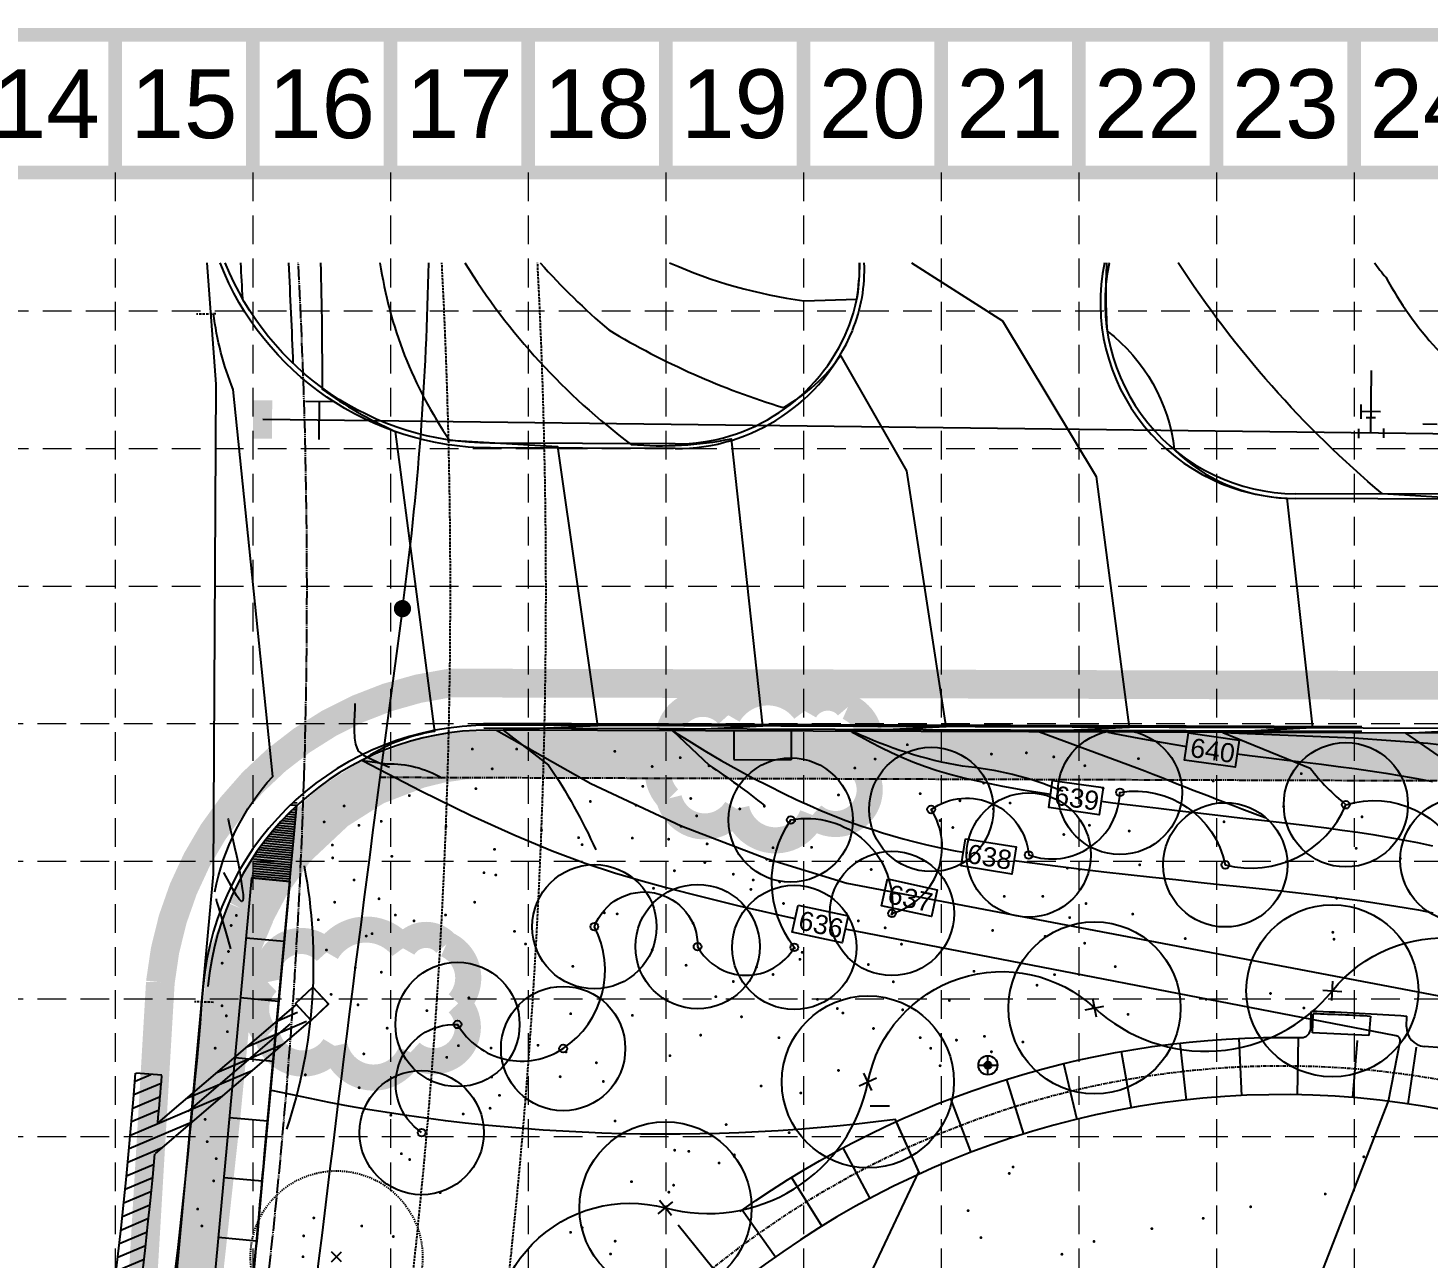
# Model space of a CAD drawing. Header units: inches. Extents: x 2525137 to 2526060, y 7086153 to 7086731.
# Drawn here: x 2525344.6 to 2525491, y 7086601.8 to 7086730.5 of the extents above; entities that cross this region are included whole.
import ezdxf
from ezdxf.enums import TextEntityAlignment as Align

# ---------------------------------------------------------------- set-up
doc = ezdxf.new("R2010")
doc.units = ezdxf.units.IN
doc.header["$MEASUREMENT"] = 0
for name, pattern in [('CENTERX2', [4, 2.5, -0.5, 0.5, -0.5]), ('DASHED2', [0.375, 0.25, -0.125]), ('ESMT', [0.32, 0.24, -0.08]), ('HIDDEN', [0.375, 0.25, -0.125]), ('HIDDEN2', [0.1875, 0.125, -0.0625]), ('PHANTOM', [1.9, 1.5, -0.08, 0.08, -0.08, 0.08, -0.08]), ('PL', [1.25, 0.625, -0.125, 0.125, -0.125, 0.125, -0.125])]:
    doc.linetypes.add(name, pattern=pattern)
for name, color, linetype in [('BASE', 7, 'Continuous'), ('E-ESMT', 2, 'ESMT'), ('E-PVMT', 2, 'Continuous'), ('E-STORM', 10, 'Continuous'), ('E-STORM-H', 15, 'Continuous'), ('EC', 35, 'Continuous'), ('EROSION BLANKET', 84, 'Continuous'), ('GRID', 254, 'HIDDEN'), ('hs-bollard', 1, 'Continuous'), ('HS-CJ', 1, 'Continuous'), ('HS-LIMITOFWORK', 5, 'DASHED2'), ('hs-sidewalk', 3, 'Continuous'), ('HS-WALKCL', 14, 'CENTERX2'), ('LEGEND', 7, 'Continuous'), ('LS-CM', 15, 'Continuous'), ('LS-CONTTXT', 14, 'Continuous'), ('LS-ERC', 7, 'Continuous'), ('LS-GRASS', 7, 'Continuous'), ('LS-LO', 5, 'Continuous'), ('LS-TREE RELOCATED', 1, 'HIDDEN2'), ('LS-TREELEADER', 14, 'Continuous'), ('P-PVMT', 3, 'Continuous'), ('P-SAWCUT', 2, 'Continuous'), ('P-WATER', 5, 'Continuous'), ('PC', 35, 'Continuous'), ('PL', 7, 'PHANTOM'), ('PL-OFF', 3, 'PHANTOM'), ('PL-ROW', 7, 'PL'), ('SILT FENCE', 200, 'Continuous')]:
    doc.layers.add(name, color=color, linetype=linetype)
doc.styles.get("Standard").update_dxf_attribs({"font": 'ARIAL.TTF'})

# ---------------------------------------------------------------- blocks, each defined once
blk = doc.blocks.new('ERC')
at = {"layer": 'LS-ERC'}
blk.add_circle((0, 0), 6.5, dxfattribs=at)
at = {"layer": 'LS-ERC', "color": 14}
blk.add_circle((0, 0), 0.406, dxfattribs=at)
blk = doc.blocks.new('TREE-REL')
at = {"layer": 'LS-TREE RELOCATED', "linetype": 'Continuous'}
for p, q in [((-0.53, -0.53), (0.53, 0.53)), ((0.53, -0.53), (-0.53, 0.53))]:
    blk.add_line(p, q, dxfattribs=at)
at = {"layer": 'LS-TREE RELOCATED'}
blk.add_circle((0, 0), 9, dxfattribs=at)
blk = doc.blocks.new('GRASS')
at = {"layer": 'LS-GRASS', "const_width": 0.15}
blk.add_lwpolyline([(-0.075, 0, 1), (0.075, 0, 1)], format="xyb", close=True, dxfattribs=at)

msp = doc.modelspace()

# ---------------------------------------------------------------- hatches: boundary and pattern name
at = {"layer": 'E-STORM-H'}
h = msp.add_hatch(dxfattribs=at)
h.set_pattern_fill('ANSI31', color=5, scale=10, angle=338, style=0)
h.set_pattern_definition([(23, (2525960.3373, 7087164.877), (-0.4884139, 1.150631), [])])
h.paths.add_polyline_path([(2525357.88, 7086612.8), (2525373.88, 7086626.5), (2525372.26, 7086628.08), (2525358.18, 7086616.01, 0.00199), (2525358.6, 7086620.99), (2525355.86, 7086621.21, -0.034742), (2525342.87, 7086535.56), (2525342.62, 7086535.61, -0.012181), (2525335.27, 7086506.12), (2525338.59, 7086505.92, 0.008797), (2525344.05, 7086527.3), (2525348.8, 7086531.38), (2525349.47, 7086534.91), (2525344.91, 7086531, 0.001595), (2525345.8, 7086534.9), (2525345.55, 7086534.96, 0.03146)])
at = {"layer": 'hs-bollard'}
h = msp.add_hatch(color=7, dxfattribs=at)
edge = h.paths.add_edge_path()
edge.add_arc((2525445, 7086622.04), 0.372, 0, 360)

# ---------------------------------------------------------------- linework, layer by layer
at = {"layer": 'BASE', "const_width": 1.44}
for points in [[(2525137.7, 7086153.79), (2526059.3, 7086153.79), (2526059.3, 7086729.79), (2525137.7, 7086729.79)], [(2525152.07, 7086168.18), (2526044.94, 7086168.16), (2526044.92, 7086715.39), (2525152.25, 7086715.41)]]:
    msp.add_lwpolyline(points, close=True, dxfattribs=at)
for points in [[(2525353.7, 7086715.39), (2525353.7, 7086729.79)], [(2525368.1, 7086715.39), (2525368.1, 7086729.79)], [(2525382.5, 7086715.39), (2525382.5, 7086729.79)], [(2525396.9, 7086715.39), (2525396.9, 7086729.79)], [(2525411.3, 7086715.39), (2525411.3, 7086729.79)], [(2525425.7, 7086715.39), (2525425.7, 7086729.79)], [(2525440.1, 7086715.39), (2525440.1, 7086729.79)], [(2525454.5, 7086715.39), (2525454.5, 7086729.79)], [(2525468.9, 7086715.39), (2525468.9, 7086729.79)], [(2525483.3, 7086715.39), (2525483.3, 7086729.79)]]:
    msp.add_lwpolyline(points, dxfattribs=at)
at = {"layer": 'E-ESMT', "color": 15}
for radius, end in [(655, 2.994), (665, 2.94893)]:
    msp.add_arc((2524733.78, 7086671.74), radius, 339.12865, end, dxfattribs=at)
at = {"layer": 'E-PVMT', "color": 7}
for p, q in [((2525392.26, 7086657.81, 636.94), (2525484.12, 7086657.48, 641.76)), ((2525392.26, 7086657.81, 636.94), (2525484.12, 7086657.48, 641.76)), ((2525392.26, 7086657.31, 636.94), (2525484.11, 7086656.98, 641.76)), ((2525392.26, 7086657.31, 636.94), (2525484.11, 7086656.98, 641.76))]:
    msp.add_line(p, q, dxfattribs=at)
msp.add_lwpolyline([(2525249.94, 7086254.78), (2525262.45, 7086287.61, -0.000326), (2525262.45, 7086287.61), (2525296.84, 7086377.54), (2525319.52, 7086437.06), (2525335.98, 7086483.84), (2525346.63, 7086522.95), (2525351.3, 7086544.04), (2525358.84, 7086585.85), (2525363.99, 7086642.03), (2525364.28, 7086693.26), (2525363.33, 7086705.96)], format="xyb", dxfattribs=at)
msp.add_lwpolyline([(2525374.38, 7086630.21), (2525372.58, 7086628.5), (2525374.21, 7086626.72), (2525376.03, 7086628.45)], close=True, dxfattribs=at)
at = {"layer": 'E-STORM', "color": 5}
for p, q in [((2525372.6, 7086628.37), (2525358.18, 7086616.01)), ((2525374.12, 7086626.7), (2525357.88, 7086612.8)), ((2525372.01, 7086626.39), (2525361.3, 7086617.21)), ((2525358.6, 7086620.99), (2525355.86, 7086621.21))]:
    msp.add_line(p, q, dxfattribs=at)
for radius, start, end in [(624.12, 347.39658, 355.35562), (626.87, 354.89946, 355.35562), (626.87, 347.39658, 354.60435)]:
    msp.add_arc((2524733.78, 7086671.74), radius, start, end, dxfattribs=at)
at = {"layer": 'EC', "extrusion": (0.998655, -0.051853, 0)}
msp.add_line((2525378.78, 7086659.29, 636), (2525378.75, 7086658.74, 636), dxfattribs=at)
at = {"layer": 'EC'}
for p, q in [((2525378.79, 7086659.63, 636), (2525378.78, 7086659.29, 636)), ((2525378.79, 7086659.87, 636), (2525378.79, 7086659.8, 636)), ((2525378.79, 7086659.8, 636), (2525378.79, 7086659.63, 636)), ((2525378.71, 7086657.07, 636), (2525378.76, 7086656.23, 636)), ((2525378.76, 7086656.23, 636), (2525378.86, 7086655.62, 636)), ((2525379.37, 7086654.7, 636), (2525379.69, 7086654.47, 636)), ((2525380.3, 7086654.14, 636), (2525381.27, 7086653.69, 636)), ((2525365.5, 7086647.86, 635), (2525365.52, 7086647.78, 635)), ((2525366.67, 7086642.6, 635), (2525366.77, 7086641.99, 635)), ((2525366.77, 7086641.99, 635), (2525366.9, 7086641.27, 635)), ((2525366.9, 7086641.27, 635), (2525367.01, 7086640.54, 635)), ((2525366.4, 7086639.81, 635), (2525366.01, 7086640.47, 635)), ((2525367.09, 7086639.89, 635), (2525367.1, 7086639.48, 635)), ((2525364.26, 7086639.44, 635), (2525364.29, 7086639.33, 635)), ((2525367.01, 7086639.2, 635), (2525366.98, 7086639.18, 635)), ((2525367.06, 7086639.28, 635), (2525367.01, 7086639.2, 635))]:
    msp.add_line(p, q, dxfattribs=at)
at = {"layer": 'EC', "extrusion": (0.999962, -0.008665, 0)}
msp.add_line((2525378.72, 7086657.93, 636), (2525378.71, 7086657.07, 636), dxfattribs=at)
at = {"layer": 'EC', "extrusion": (0.999014, -0.044391, 0)}
msp.add_line((2525378.75, 7086658.74, 636), (2525378.72, 7086657.93, 636), dxfattribs=at)
at = {"layer": 'EC', "extrusion": (0.953397, 0.301717, 0)}
msp.add_line((2525378.86, 7086655.62, 636), (2525378.99, 7086655.22, 636), dxfattribs=at)
at = {"layer": 'EC', "extrusion": (0.89824, 0.439506, 0)}
msp.add_line((2525378.99, 7086655.22, 636), (2525379.1, 7086655, 636), dxfattribs=at)
at = {"layer": 'EC', "extrusion": (0.840201, 0.542275, 0)}
msp.add_line((2525379.1, 7086655, 636), (2525379.16, 7086654.9, 636), dxfattribs=at)
at = {"layer": 'EC', "extrusion": (0.776069, 0.630648, 0)}
msp.add_line((2525379.16, 7086654.9, 636), (2525379.21, 7086654.84, 636), dxfattribs=at)
at = {"layer": 'EC', "extrusion": (-0.678011, -0.735052, 0)}
msp.add_line((2525379.21, 7086654.84, 636), (2525379.37, 7086654.7, 636), dxfattribs=at)
at = {"layer": 'EC', "extrusion": (-0.478806, -0.877921, 0)}
msp.add_line((2525379.69, 7086654.47, 636), (2525380.3, 7086654.14, 636), dxfattribs=at)
at = {"layer": 'EC', "extrusion": (-0.380354, -0.924841, 0)}
msp.add_line((2525381.27, 7086653.69, 636), (2525382.42, 7086653.22, 636), dxfattribs=at)
at = {"layer": 'EC', "extrusion": (0.97495, 0.222423, 0)}
msp.add_line((2525365.52, 7086647.78, 635), (2525365.56, 7086647.6, 635), dxfattribs=at)
at = {"layer": 'EC', "extrusion": (0.974176, 0.225789, 0)}
msp.add_line((2525365.56, 7086647.6, 635), (2525365.64, 7086647.24, 635), dxfattribs=at)
at = {"layer": 'EC', "extrusion": (0.973819, 0.227325, 0)}
msp.add_line((2525365.64, 7086647.24, 635), (2525365.78, 7086646.64, 635), dxfattribs=at)
at = {"layer": 'EC', "extrusion": (0.973967, 0.22669, 0)}
msp.add_line((2525365.78, 7086646.64, 635), (2525365.99, 7086645.78, 635), dxfattribs=at)
at = {"layer": 'EC', "extrusion": (0.974674, 0.223632, 0)}
msp.add_line((2525365.99, 7086645.78, 635), (2525366.2, 7086644.85, 635), dxfattribs=at)
at = {"layer": 'EC', "extrusion": (0.976036, 0.217607, 0)}
msp.add_line((2525366.2, 7086644.85, 635), (2525366.4, 7086643.96, 635), dxfattribs=at)
at = {"layer": 'EC', "extrusion": (0.978502, 0.206239, 0)}
msp.add_line((2525366.4, 7086643.96, 635), (2525366.56, 7086643.18, 635), dxfattribs=at)
at = {"layer": 'EC', "extrusion": (0.983472, 0.181062, 0)}
msp.add_line((2525366.56, 7086643.18, 635), (2525366.67, 7086642.6, 635), dxfattribs=at)
at = {"layer": 'EC', "extrusion": (0.873387, 0.487028, 0)}
msp.add_line((2525365.29, 7086641.81, 635), (2525365.07, 7086642.21, 635), dxfattribs=at)
at = {"layer": 'EC', "extrusion": (0.884084, 0.467327, 0)}
msp.add_line((2525365.62, 7086641.19, 635), (2525365.29, 7086641.81, 635), dxfattribs=at)
at = {"layer": 'EC', "extrusion": (0.879353, 0.47617, 0)}
msp.add_line((2525366.01, 7086640.47, 635), (2525365.62, 7086641.19, 635), dxfattribs=at)
at = {"layer": 'EC', "extrusion": (0.821548, 0.570139, 0)}
msp.add_line((2525366.68, 7086639.41, 635), (2525366.4, 7086639.81, 635), dxfattribs=at)
at = {"layer": 'EC', "extrusion": (0.993613, 0.112839, 0)}
msp.add_line((2525367.01, 7086640.54, 635), (2525367.09, 7086639.89, 635), dxfattribs=at)
at = {"layer": 'EC', "extrusion": (0.962227, 0.27225, 0)}
msp.add_line((2525364.29, 7086639.33, 635), (2525364.36, 7086639.07, 635), dxfattribs=at)
at = {"layer": 'EC', "extrusion": (0.960764, 0.277368, 0)}
msp.add_line((2525364.36, 7086639.07, 635), (2525364.52, 7086638.54, 635), dxfattribs=at)
at = {"layer": 'EC', "extrusion": (0.959796, 0.280699, 0)}
msp.add_line((2525364.52, 7086638.54, 635), (2525364.79, 7086637.59, 635), dxfattribs=at)
at = {"layer": 'EC', "extrusion": (0.72226, 0.691621, 0)}
msp.add_line((2525366.85, 7086639.23, 635), (2525366.68, 7086639.41, 635), dxfattribs=at)
at = {"layer": 'EC', "extrusion": (0.449276, 0.893393, 0)}
msp.add_line((2525366.94, 7086639.18, 635), (2525366.85, 7086639.23, 635), dxfattribs=at)
at = {"layer": 'EC', "extrusion": (0.069049, -0.997613, 0)}
msp.add_line((2525366.98, 7086639.18, 635), (2525366.94, 7086639.18, 635), dxfattribs=at)
at = {"layer": 'EC', "extrusion": (0.984562, -0.175038, 0)}
msp.add_line((2525367.1, 7086639.48, 635), (2525367.06, 7086639.28, 635), dxfattribs=at)
at = {"layer": 'EC', "extrusion": (0.959292, 0.282416, 0)}
msp.add_line((2525364.79, 7086637.59, 635), (2525365.24, 7086636.07, 635), dxfattribs=at)
at = {"layer": 'EC', "extrusion": (0.959161, 0.282859, 0)}
msp.add_line((2525365.24, 7086636.07, 635), (2525365.79, 7086634.22, 635), dxfattribs=at)
at = {"layer": 'EROSION BLANKET', "color": 84, "linetype": 'Continuous', "const_width": 5}
msp.add_lwpolyline([(2525367.83, 7086637.93), (2525369.66, 7086641.41), (2525372.24, 7086645.03), (2525376.52, 7086649.05), (2525380.68, 7086651.69), (2525385.34, 7086653.49), (2525387.75, 7086654.08), (2525390.25, 7086654.44), (2525394.58, 7086654.54), (2525418.42, 7086654.47), (2525442.83, 7086654.37), (2525465.96, 7086654.3), (2525488.85, 7086654.27), (2525511.44, 7086654.13), (2525537.3, 7086654.08), (2525548.29, 7086653.95), (2525552.35, 7086653.52), (2525556.1, 7086652.88), (2525559.79, 7086651.99), (2525563.5, 7086650.81), (2525567.21, 7086649.35), (2525568.15, 7086648.89)], dxfattribs=at)
at = {"layer": 'GRID', "color": 252, "linetype": 'HIDDEN', "lineweight": 0, "ltscale": 12}
for p, q in [((2525353.7, 7086715.39), (2525353.7, 7086211.32)), ((2525368.1, 7086715.39), (2525368.1, 7086211.32)), ((2525382.5, 7086715.39), (2525382.5, 7086211.32)), ((2525396.9, 7086715.39), (2525396.9, 7086211.32)), ((2525411.3, 7086715.39), (2525411.3, 7086211.32)), ((2525425.7, 7086715.39), (2525425.7, 7086211.32)), ((2525440.1, 7086715.39), (2525440.1, 7086211.32)), ((2525454.5, 7086715.39), (2525454.5, 7086211.32)), ((2525468.9, 7086715.39), (2525468.9, 7086211.32)), ((2525483.3, 7086715.39), (2525483.3, 7086211.32)), ((2525152.63, 7086700.94), (2526045.43, 7086700.94)), ((2525152.63, 7086686.54), (2526045.43, 7086686.54)), ((2525152.63, 7086672.14), (2526045.43, 7086672.14)), ((2525152.1, 7086657.79), (2526044.9, 7086657.79)), ((2525152.1, 7086643.39), (2526044.9, 7086643.39)), ((2525152.1, 7086628.99), (2526044.9, 7086628.99)), ((2525152.1, 7086614.59), (2526044.9, 7086614.59))]:
    msp.add_line(p, q, dxfattribs=at)
at = {"layer": 'hs-bollard', "color": 7}
for points in [[(2525445, 7086621.04), (2525445, 7086623.04)], [(2525444, 7086622.04), (2525446, 7086622.04)], [(2525432.69, 7086617.8), (2525434.69, 7086617.8)]]:
    msp.add_lwpolyline(points, dxfattribs=at)
for radius in [1, 1, 0.372]:
    msp.add_circle((2525445, 7086622.04), radius, dxfattribs=at)
at = {"layer": 'HS-CJ', "color": 7}
for p, q in [((2525372.04, 7086648.55), (2525372.66, 7086648.49)), ((2525372.09, 7086649.29), (2525372.73, 7086649.23)), ((2525372.27, 7086648.77), (2525372.68, 7086648.74)), ((2525372.33, 7086649.52), (2525372.76, 7086649.48)), ((2525372.51, 7086649), (2525372.71, 7086648.98)), ((2525370.73, 7086647.16), (2525372.52, 7086646.99)), ((2525370.94, 7086647.39), (2525372.54, 7086647.24)), ((2525371.15, 7086647.63), (2525372.57, 7086647.49)), ((2525371.36, 7086647.86), (2525372.59, 7086647.74)), ((2525371.58, 7086648.09), (2525372.61, 7086647.99)), ((2525371.81, 7086648.32), (2525372.64, 7086648.24)), ((2525369.56, 7086645.77), (2525372.38, 7086645.5)), ((2525369.75, 7086646), (2525372.4, 7086645.75)), ((2525369.94, 7086646.23), (2525372.43, 7086646)), ((2525370.13, 7086646.47), (2525372.45, 7086646.25)), ((2525370.33, 7086646.7), (2525372.47, 7086646.5)), ((2525370.53, 7086646.93), (2525372.5, 7086646.74)), ((2525368.53, 7086644.36), (2525372.24, 7086644.01)), ((2525368.69, 7086644.59), (2525372.26, 7086644.26)), ((2525368.86, 7086644.83), (2525372.28, 7086644.5)), ((2525369.03, 7086645.06), (2525372.31, 7086644.75)), ((2525369.21, 7086645.3), (2525372.33, 7086645)), ((2525369.38, 7086645.53), (2525372.35, 7086645.25)), ((2525368.11, 7086642.89), (2525372.1, 7086642.51)), ((2525368.14, 7086643.14), (2525372.12, 7086642.76)), ((2525368.16, 7086643.39), (2525372.14, 7086643.01)), ((2525368.18, 7086643.64), (2525372.17, 7086643.26)), ((2525368.21, 7086643.89), (2525372.19, 7086643.51)), ((2525368.21, 7086643.89), (2525372.19, 7086643.51)), ((2525368.37, 7086644.12), (2525372.21, 7086643.76)), ((2525371.98, 7086641.27), (2525368, 7086641.65)), ((2525368, 7086641.65), (2525371.98, 7086641.27)), ((2525368.02, 7086641.9), (2525372, 7086641.52)), ((2525368.04, 7086642.14), (2525372.02, 7086641.77)), ((2525368.07, 7086642.39), (2525372.05, 7086642.02)), ((2525368.09, 7086642.64), (2525372.07, 7086642.26)), ((2525412.61, 7086605.37), (2525418.12, 7086598.51))]:
    msp.add_line(p, q, dxfattribs=at)
for points in [[(2525367.41, 7086635.38), (2525371.39, 7086635.01)], [(2525366.82, 7086629.11), (2525370.81, 7086628.75)], [(2525465.08, 7086624.36), (2525465.75, 7086618.4)], [(2525471.25, 7086624.85), (2525471.54, 7086618.86)], [(2525477.44, 7086624.94), (2525477.34, 7086618.95)], [(2525483.63, 7086624.64), (2525483.14, 7086618.66)], [(2525489.78, 7086623.95), (2525488.91, 7086618.01)], [(2525366.25, 7086622.85), (2525370.23, 7086622.48)], [(2525452.9, 7086622.21), (2525454.31, 7086616.38)], [(2525458.95, 7086623.48), (2525460, 7086617.57)], [(2525446.93, 7086620.56), (2525448.71, 7086614.83)], [(2525441.08, 7086618.53), (2525443.22, 7086612.93)], [(2525365.67, 7086616.58), (2525369.66, 7086616.22)], [(2525435.38, 7086616.15), (2525437.86, 7086610.69)], [(2525429.83, 7086613.4), (2525432.65, 7086608.11)], [(2525365.1, 7086610.32), (2525369.08, 7086609.95)], [(2525424.47, 7086610.32), (2525427.62, 7086605.22)], [(2525419.3, 7086606.91), (2525422.77, 7086602.01)], [(2525364.52, 7086604.06), (2525368.51, 7086603.69)]]:
    msp.add_lwpolyline(points, dxfattribs=at)
at = {"layer": 'HS-LIMITOFWORK', "color": 1, "ltscale": 60, "const_width": 3}
msp.add_lwpolyline([(2525335.21, 7086378.75), (2525585.84, 7086288.33), (2525679.53, 7086301.91), (2525832.59, 7086264.26), (2525845.51, 7086319.42), (2525908.36, 7086586.78), (2525808.29, 7086609.92), (2525806.57, 7086602.62), (2525767.34, 7086611.78), (2525748.26, 7086616.29, 0.128474), (2525715.41, 7086615.46, 0.084696), (2525695.31, 7086605.66, -0.217558), (2525670.06, 7086600.59), (2525622.66, 7086611.7, -0.189356), (2525603.77, 7086623.55, 0.208311), (2525563.16, 7086658.81, 0.085912), (2525537.19, 7086661.6, 0.000511), (2525388.71, 7086662.01, 0.348711), (2525358.44, 7086630.73, -0.084318), (2525327.72, 7086466.5, 0.002675), (2525300.22, 7086395.67)], format="xyb", dxfattribs=at)
at = {"layer": 'hs-sidewalk', "color": 7}
for p, q in [((2525478.78, 7086625.91), (2525478.83, 7086627.68)), ((2525478.96, 7086625.42), (2525479.03, 7086627.42)), ((2525485.03, 7086627.16), (2525484.85, 7086625.16)), ((2525488.79, 7086626.07), (2525488.82, 7086627.16))]:
    msp.add_line(p, q, dxfattribs=at)
msp.add_lwpolyline([(2525363.19, 7086564.9, 0.000106), (2525363.26, 7086565.28), (2525366.78, 7086584.77, -0.000217), (2525369.38, 7086613.21, -0.001231), (2525372.73, 7086649.21)], format="xyb", dxfattribs=at)
msp.add_lwpolyline([(2525363.19, 7086564.9, 0.038624), (2525359.3, 7086566.93, 0.024462), (2525363.38, 7086591.53), (2525368, 7086641.65), (2525371.98, 7086641.27), (2525369.1, 7086609.95, 0.00077), (2525366.78, 7086584.77, -0.000165), (2525363.19, 7086564.91, 0.678834)], format="xyb", close=True, dxfattribs=at)
at = {"layer": 'hs-sidewalk', "color": 7, "elevation": 328.37}
msp.add_lwpolyline([(2525362.92, 7086630.32, -0.017108), (2525355.62, 7086567.97, -0.059455), (2525301.56, 7086389.93, 7.035406)], format="xyb", dxfattribs=at)
at = {"layer": 'hs-sidewalk', "color": 7}
for centre, radius, start, end in [((2525471.44, 7086389.06), 238.73, 85.8246, 88.2253), ((2525471.44, 7086389.06), 238.48, 86.7324, 88.1767), ((2525477.78, 7086625.94), 1, 268.7961, 358.2203), ((2525471.44, 7086389.06), 236.48, 86.7492, 88.1764), ((2525490.79, 7086626), 2, 178.2203, 265.332), ((2525471.44, 7086389.06), 235.73, 70.8661, 85.332)]:
    msp.add_arc(centre, radius, start, end, dxfattribs=at)
at = {"layer": 'hs-sidewalk', "color": 7, "extrusion": (0, 0, -1)}
msp.add_ellipse((2525475.11, 7086524.5), major_axis=(17.94, 92.81), ratio=0.979197, dxfattribs=at)
msp.add_ellipse((2525475.11, 7086524.5), major_axis=(19.08, 98.7), ratio=0.980404, start_param=5.484546, end_param=6.11531, dxfattribs=at)
at = {"layer": 'HS-WALKCL', "ltscale": 0.15}
msp.add_open_spline([(2525493.62, 7086620.26), (2525497.56, 7086619.49), (2525501.45, 7086618.48), (2525511.62, 7086615.12), (2525517.76, 7086612.33), (2525529.32, 7086605.5), (2525534.74, 7086601.46), (2525544.63, 7086592.31), (2525549.1, 7086587.2), (2525556.88, 7086576.14), (2525560.19, 7086570.19), (2525565.52, 7086557.7), (2525567.54, 7086551.17), (2525570.18, 7086537.81), (2525570.82, 7086530.98), (2525570.67, 7086517.33), (2525569.89, 7086510.51), (2525566.95, 7086497.17), (2525564.79, 7086490.65), (2525559.19, 7086478.21), (2525555.75, 7086472.28), (2525547.74, 7086461.28), (2525543.16, 7086456.21), (2525533.08, 7086447.13), (2525527.58, 7086443.13), (2525515.87, 7086436.39), (2525509.67, 7086433.64), (2525496.86, 7086429.52), (2525490.25, 7086428.14), (2525476.89, 7086426.83), (2525470.15, 7086426.89), (2525456.84, 7086428.45), (2525450.27, 7086429.95), (2525437.59, 7086434.3), (2525431.48, 7086437.17), (2525420, 7086444.13), (2525414.62, 7086448.24), (2525404.84, 7086457.5), (2525400.43, 7086462.66), (2525392.78, 7086473.81), (2525389.53, 7086479.8), (2525384.34, 7086492.35), (2525382.4, 7086498.91), (2525379.9, 7086512.3), (2525379.35, 7086519.14), (2525379.65, 7086532.78), (2525380.51, 7086539.6), (2525383.6, 7086552.9), (2525385.83, 7086559.39), (2525391.57, 7086571.77), (2525395.07, 7086577.66), (2525403.21, 7086588.57), (2525407.84, 7086593.59), (2525418.02, 7086602.54), (2525423.57, 7086606.48), (2525435.35, 7086613.09), (2525441.58, 7086615.76), (2525454.44, 7086619.74), (2525461.07, 7086621.03), (2525474.44, 7086622.19), (2525481.18, 7086622.05), (2525489.77, 7086620.94), (2525491.7, 7086620.63), (2525493.62, 7086620.26)], degree=3, knots=[0, 0, 0, 0, 0.125746, 0.125746, 0.335951, 0.335951, 0.546157, 0.546157, 0.756363, 0.756363, 0.966569, 0.966569, 1.176775, 1.176775, 1.386981, 1.386981, 1.597187, 1.597187, 1.807393, 1.807393, 2.017599, 2.017599, 2.227805, 2.227805, 2.438011, 2.438011, 2.648217, 2.648217, 2.858423, 2.858423, 3.068629, 3.068629, 3.278835, 3.278835, 3.489041, 3.489041, 3.699247, 3.699247, 3.909453, 3.909453, 4.119659, 4.119659, 4.329865, 4.329865, 4.540071, 4.540071, 4.750277, 4.750277, 4.960483, 4.960483, 5.170689, 5.170689, 5.380895, 5.380895, 5.591101, 5.591101, 5.801307, 5.801307, 6.011513, 6.011513, 6.221719, 6.221719, 6.283185, 6.283185, 6.283185, 6.283185], dxfattribs=at)
at = {"layer": 'LEGEND', "color": 170, "ltscale": 100, "const_width": 2.73}
for points in [[(2525417.84, 7086658.65, 0.520567), (2525417.84, 7086658.65, 0.765195), (2525411.66, 7086655.53, 0.417879), (2525411.63, 7086649.94, 0.6649), (2525418.69, 7086648.87, 0.744833), (2525426.65, 7086648.21, 0.975642), (2525431.61, 7086653.34, 0.520567), (2525430.36, 7086659.51, 0.520567), (2525425.84, 7086659.09, 0.540264), (2525417.84, 7086658.65)], [(2525375.82, 7086633.85, 0.520567), (2525375.82, 7086633.85, 0.765195), (2525369.64, 7086630.74, 0.417879), (2525369.61, 7086625.14, 0.6649), (2525376.66, 7086624.07, 0.744833), (2525384.63, 7086623.4, 0.975642), (2525389.58, 7086628.52, 0.520567), (2525388.35, 7086634.69, 0.520567), (2525383.82, 7086634.28, 0.540264), (2525375.82, 7086633.85)]]:
    msp.add_lwpolyline(points, format="xyb", close=True, dxfattribs=at)
at = {"layer": 'LS-CM', "color": 7}
msp.add_lwpolyline([(2525372.58, 7086628.49), (2525374.38, 7086630.2), (2525376.03, 7086628.44), (2525374.22, 7086626.72), (2525372.58, 7086628.49)], close=True, dxfattribs=at)
at = {"layer": 'LS-CONTTXT'}
for points, elevation in [([(2525465.98, 7086656.81), (2525471.27, 7086656.04), (2525470.85, 7086653.2), (2525465.57, 7086653.96)], 637.97), ([(2525442.67, 7086645.73), (2525447.95, 7086644.88), (2525447.49, 7086642.04), (2525442.22, 7086642.88)], 637.97), ([(2525425.15, 7086638.79), (2525430.37, 7086637.66), (2525429.76, 7086634.84), (2525424.54, 7086635.97)], 635.97)]:
    msp.add_lwpolyline(points, close=True, dxfattribs=dict(at, elevation=elevation))
for points in [[(2525451.76, 7086651.83), (2525457.05, 7086651.08), (2525456.65, 7086648.23), (2525451.36, 7086648.98)], [(2525434.49, 7086641.53), (2525439.71, 7086640.4), (2525439.1, 7086637.59), (2525433.88, 7086638.72)]]:
    msp.add_lwpolyline(points, close=True, dxfattribs=at)
at = {"layer": 'LS-LO', "color": 7}
for p, q in [((2525480.03, 7086629.88), (2525482.03, 7086629.77)), ((2525480.98, 7086628.83), (2525481.08, 7086630.82)), ((2525455.18, 7086627.85), (2525457.14, 7086628.23)), ((2525456.35, 7086627.06), (2525455.97, 7086629.02)), ((2525431.54, 7086619.88), (2525433.36, 7086620.73)), ((2525432.87, 7086619.4), (2525432.03, 7086621.21)), ((2525410.5, 7086606.5), (2525412.06, 7086607.75)), ((2525411.9, 7086606.34), (2525410.65, 7086607.9))]:
    msp.add_line(p, q, dxfattribs=at)
for centre in [(2525481.03, 7086629.83), (2525456.16, 7086628.04), (2525432.45, 7086620.3), (2525411.28, 7086607.12)]:
    msp.add_circle(centre, 9, dxfattribs=at)
at = {"layer": 'LS-TREELEADER', "elevation": 637.97}
msp.add_lwpolyline([(2525385.77, 7086615, -0.755634), (2525389.52, 7086626.31, 0.430927), (2525400.57, 7086623.79, 0.382717), (2525403.84, 7086636.53, -0.847419), (2525414.63, 7086634.45, 0.584588), (2525424.75, 7086634.37, -0.324509), (2525424.38, 7086647.69, -0.505802), (2525434.96, 7086637.92, 0.502752), (2525439.07, 7086648.79, -0.578607), (2525449.27, 7086644.03, 0.51099), (2525458.81, 7086650.58, -0.402526), (2525469.83, 7086643, 0.374369), (2525482.44, 7086649.28, -0.386848), (2525494.64, 7086643.52, 0.521424), (2525505.82, 7086649.55, -0.565011), (2525517.6, 7086645.73, 0.357744), (2525531.44, 7086636.22, 0.007802)], format="xyb", dxfattribs=at)
at = {"layer": 'LS-TREELEADER'}
msp.add_lwpolyline([(2525380.97, 7086567.93, 0.43634), (2525393.81, 7086589.32, -0.584678), (2525411.28, 7086607.12, 0.434644), (2525432.45, 7086620.3, -0.586781), (2525456.16, 7086628.04, 0.433041), (2525481.03, 7086629.83, -0.538203), (2525505.9, 7086627.37, 0.475489), (2525530.4, 7086622.44, -0.540783), (2525554.25, 7086615.01, 0.430683), (2525576.36, 7086603.49, -0.581355), (2525595.11, 7086587.04, 0.432506), (2525609.48, 7086566.65, -0.581355), (2525618.67, 7086543.46, 0.947792), (2525641.37, 7086540.9, -0.274937), (2525657.48, 7086559.94, 0.145143), (2525677.77, 7086574.43, -0.296525), (2525701.31, 7086582.53, 0.124844), (2525726.19, 7086582.62, -0.306987), (2525749.61, 7086574.24, 0.132477), (2525769.02, 7086558.68, 0.132477)], format="xyb", dxfattribs=at)
at = {"layer": 'P-PVMT', "color": 7}
for p, q in [((2525457.68, 7086705.9), (2525457.69, 7086705.96)), ((2525412.28, 7086687.02), (2525392.91, 7086687.09)), ((2525412.29, 7086686.52), (2525392.91, 7086686.59)), ((2525563.28, 7086681.53), (2525477.19, 7086681.81)), ((2525563.28, 7086681.03), (2525477.19, 7086681.31)), ((2525544.5, 7086657.1), (2525392.89, 7086657.59)), ((2525544.5, 7086656.6), (2525392.89, 7086657.09))]:
    msp.add_line(p, q, dxfattribs=at)
at = {"layer": 'P-PVMT', "color": 7, "ltscale": 0.5}
for p, q in [((2525418.43, 7086657), (2525418.42, 7086654)), ((2525424.43, 7086656.99), (2525424.42, 7086653.99)), ((2525418.42, 7086654), (2525424.42, 7086653.99))]:
    msp.add_line(p, q, dxfattribs=at)
at = {"layer": 'P-PVMT', "color": 7, "extrusion": (0, 0, -1)}
for radius, end in [(30.5, 338.5933), (30, 338.2185)]:
    msp.add_arc((-2525393.08, 7086717.09), radius, 270.1874, end, dxfattribs=at)
at = {"layer": 'P-PVMT', "color": 7}
for centre, radius, start, end in [((2524733.78, 7086671.74), 634, 2.75155, 3.09334), ((2524733.78, 7086671.74), 639, 2.12275, 3.06911), ((2525415.58, 7086705.18), 16, 337.474, 2.7651), ((2525415.58, 7086705.18), 16.5, 337.474, 2.6813), ((2525477.26, 7086701.81), 20.5, 168.3396, 269.8126), ((2525477.26, 7086701.81), 20, 168.2069, 269.8126), ((2525412.35, 7086706.52), 19.5, 269.8066, 337.474), ((2525412.35, 7086706.52), 20, 269.8126, 337.474), ((2525392.79, 7086627.59), 30, 89.8126, 174.7611), ((2525392.79, 7086627.59), 29.5, 89.8126, 174.7611)]:
    msp.add_arc(centre, radius, start, end, dxfattribs=at)
at = {"layer": 'P-SAWCUT', "color": 3, "linetype": 'DASHED2'}
for p, q in [((2525364.23, 7086700.62), (2525362.23, 7086700.57)), ((2525364.01, 7086628.62), (2525362.01, 7086628.67))]:
    msp.add_line(p, q, dxfattribs=at)
at = {"layer": 'P-WATER', "color": 15, "ltscale": 0.5}
for p, q in [((2525485.1, 7086694.71), (2525485.03, 7086688.16)), ((2525484.56, 7086689.79), (2525485.53, 7086689.78)), ((2525483.78, 7086688.6), (2525483.77, 7086687.63)), ((2525486.38, 7086688.63), (2525486.37, 7086687.66))]:
    msp.add_line(p, q, dxfattribs=at)
at = {"layer": 'P-WATER', "color": 15}
for p, q in [((2525373.61, 7086691.5), (2525376.61, 7086691.46)), ((2525375.05, 7086687.48), (2525375.1, 7086691.48)), ((2525484.04, 7086689.65), (2525484.06, 7086691.15)), ((2525523.71, 7086687.69), (2525369.17, 7086689.57)), ((2525486.05, 7086690.38), (2525484.05, 7086690.4)), ((2525490.48, 7086689.1), (2525491.98, 7086689.08))]:
    msp.add_line(p, q, dxfattribs=at)
at = {"layer": 'P-WATER', "color": 15, "const_width": 2}
msp.add_lwpolyline([(2525369.11, 7086687.56), (2525369.14, 7086691.57)], dxfattribs=at)
at = {"layer": 'PC', "color": 14, "ltscale": 0.5}
for points, elevation in [([(2525375.2, 7086705.96, -0.007053), (2525375.35, 7086692.74), (2525375.35, 7086692.74, 0.049488), (2525383.01, 7086688.32), (2525387.13, 7086656.94, 0.11606), (2525379.57, 7086653.92), (2525379.57, 7086653.92), (2525382.14, 7086653.55, -0.141912), (2525387.88, 7086652.09)], 636), ([(2525381.41, 7086705.96, 0.113767), (2525388.68, 7086687.42), (2525399.99, 7086686.75), (2525404.17, 7086657.55), (2525394.31, 7086657.08), (2525399.05, 7086653.44, -0.04238), (2525403.98, 7086644.58)], 637), ([(2525390.3, 7086705.96, 0.094592), (2525407.68, 7086686.96, 0.069912), (2525418.16, 7086687.55), (2525418.16, 7086687.55), (2525421.43, 7086657.5), (2525412.03, 7086657.03), (2525415.83, 7086653.44, -0.019678), (2525421.62, 7086649.22)], 638), ([(2525411.71, 7086705.96, 0.07064), (2525425.73, 7086701.99), (2525431.3, 7086702.14), (2525431.3, 7086702.14, 0.028934), (2525431.62, 7086705.96, 0.028934)], 640), ([(2525437.02, 7086705.96), (2525446.52, 7086699.88), (2525456.34, 7086683.62), (2525459.79, 7086657.37), (2525459.79, 7086657.37), (2525450.38, 7086656.9), (2525460.59, 7086653.16, 0.005221), (2525474.09, 7086647.9)], 640), ([(2525457.42, 7086705.96, 0.034816), (2525457.48, 7086698.82, -0.203275), (2525464.5, 7086686.42, 0.186405), (2525476.26, 7086681.34), (2525478.97, 7086657.31), (2525469.56, 7086656.84), (2525478.7, 7086653.12, 0.060494), (2525482.44, 7086649.29)], 641), ([(2525508.55, 7086650.52, 0.020293), (2525492.67, 7086654.05), (2525488.73, 7086656.78), (2525498.13, 7086657.24), (2525495.43, 7086681.25), (2525486.28, 7086681.78, -0.074175), (2525464.9, 7086705.96, -0.074175)], 642), ([(2525485.43, 7086705.96, 0.020686), (2525486.62, 7086704.45, 0.119955), (2525498.85, 7086690.98, 0.056912), (2525521.79, 7086681.67), (2525533.77, 7086681.13), (2525536.47, 7086657.12), (2525526.94, 7086656.65)], 644), ([(2525373.48, 7086642.89, -0.127596), (2525371.64, 7086615.35, 1.704072)], 635)]:
    msp.add_lwpolyline(points, format="xyb", dxfattribs=dict(at, elevation=elevation))
at = {"layer": 'PC', "color": 14}
for points, elevation in [([(2525398.18, 7086705.96, 0.037735), (2525405.36, 7086698.93, 0.061954), (2525423.59, 7086690.83, 0.119003), (2525429.57, 7086696.25), (2525436.47, 7086684.19), (2525440.61, 7086657.43), (2525430.93, 7086656.96, 0.066926), (2525442.32, 7086653.34, -0.078914), (2525452.61, 7086650.81, -0.000071), (2525452.84, 7086650.74)], 639), ([(2525364.13, 7086640.19, -0.135296), (2525370.19, 7086652.25), (2525366.06, 7086692.69, -0.06632), (2525364, 7086700.63, 12.079775)], 635)]:
    msp.add_lwpolyline(points, format="xyb", dxfattribs=dict(at, elevation=elevation))
at = {"layer": 'PC', "color": 14, "extrusion": (-1, 0, 0), "elevation": -2525386.9}
msp.add_lwpolyline([(-7086657.61, 638), (-7086657.61, 636)], dxfattribs=at)
at = {"layer": 'PC', "color": 35}
for points in [[(2525393.59, 7086657.07), (2525403.48, 7086651.51), (2525412.91, 7086647.09), (2525421.85, 7086643.66), (2525430.25, 7086641.07), (2525494.2, 7086628.92)], [(2525430.68, 7086656.96), (2525430.79, 7086656.89), (2525431.75, 7086656.37), (2525432.77, 7086655.82), (2525433.83, 7086655.27), (2525434.9, 7086654.75), (2525436, 7086654.25), (2525437.15, 7086653.77), (2525438.38, 7086653.31), (2525439.71, 7086652.87), (2525441.16, 7086652.44), (2525442.77, 7086652.03), (2525444.55, 7086651.63), (2525446.52, 7086651.24), (2525448.65, 7086650.86), (2525450.91, 7086650.5), (2525451.56, 7086650.4)], [(2525456.85, 7086649.66), (2525458.08, 7086649.49), (2525460.48, 7086649.19), (2525462.83, 7086648.91), (2525465.08, 7086648.64), (2525467.26, 7086648.39), (2525469.34, 7086648.16), (2525471.36, 7086647.93), (2525473.29, 7086647.72), (2525475.16, 7086647.5), (2525476.97, 7086647.29), (2525478.72, 7086647.08), (2525480.41, 7086646.86), (2525482.06, 7086646.64), (2525483.68, 7086646.4), (2525485.26, 7086646.16), (2525486.83, 7086645.9), (2525488.39, 7086645.62), (2525489.95, 7086645.32), (2525491.52, 7086645)]]:
    msp.add_lwpolyline(points, dxfattribs=at)
for points, elevation in [([(2525412.02, 7086657.02), (2525413.7, 7086655.95), (2525415.4, 7086654.91), (2525417.11, 7086653.92), (2525418.8, 7086652.97), (2525420.46, 7086652.08), (2525422.07, 7086651.25), (2525423.6, 7086650.48), (2525425.03, 7086649.8), (2525426.36, 7086649.19), (2525427.6, 7086648.65), (2525428.75, 7086648.18), (2525429.85, 7086647.75), (2525430.9, 7086647.37), (2525431.93, 7086647.02), (2525432.95, 7086646.68), (2525433.98, 7086646.36), (2525435.04, 7086646.05), (2525436.15, 7086645.73), (2525437.34, 7086645.41), (2525438.62, 7086645.1), (2525440.03, 7086644.78), (2525441.58, 7086644.46), (2525442.44, 7086644.31)], 637.97), ([(2525457.53, 7086656.87), (2525458.19, 7086656.74), (2525460.77, 7086656.25), (2525463.33, 7086655.79), (2525465.77, 7086655.39)], 637.97), ([(2525469.55, 7086656.83), (2525483.28, 7086656.28), (2525491, 7086655.72), (2525493.32, 7086655.43)], 637.97), ([(2525471.06, 7086654.62), (2525472.37, 7086654.44), (2525474.37, 7086654.19), (2525476.28, 7086653.96), (2525478.12, 7086653.74), (2525479.91, 7086653.52), (2525481.64, 7086653.3), (2525483.34, 7086653.07), (2525485, 7086652.83), (2525486.64, 7086652.57), (2525488.26, 7086652.3), (2525489.88, 7086652.02), (2525491.49, 7086651.71)], 637.97), ([(2525379.57, 7086653.91), (2525385.68, 7086650.75), (2525390.95, 7086648.17), (2525395.5, 7086646.11), (2525399.43, 7086644.47), (2525402.87, 7086643.19), (2525405.93, 7086642.17), (2525408.71, 7086641.35), (2525411.34, 7086640.64), (2525413.91, 7086639.97), (2525416.45, 7086639.34), (2525418.95, 7086638.73), (2525421.42, 7086638.16), (2525423.86, 7086637.6), (2525424.84, 7086637.38)], 635.97), ([(2525447.72, 7086643.46), (2525449.62, 7086643.2), (2525452.04, 7086642.89), (2525454.56, 7086642.58), (2525457.11, 7086642.28), (2525459.68, 7086641.99), (2525462.21, 7086641.71), (2525464.66, 7086641.45), (2525467, 7086641.2), (2525469.23, 7086640.96), (2525471.35, 7086640.74), (2525473.37, 7086640.52), (2525475.31, 7086640.31), (2525477.16, 7086640.1), (2525478.95, 7086639.9), (2525480.66, 7086639.69), (2525482.31, 7086639.48), (2525483.92, 7086639.26), (2525485.49, 7086639.03), (2525487.02, 7086638.79), (2525488.54, 7086638.54), (2525490.04, 7086638.28), (2525491.54, 7086637.99)], 637.97)]:
    msp.add_lwpolyline(points, dxfattribs=dict(at, elevation=elevation))
for points in [[(2525486.91, 7086618.28), (2525488.12, 7086624.53, 0.414214), (2525487.72, 7086625.12), (2525430.07, 7086636.28)], [(2525437.78, 7086610.89), (2525435.33, 7086616.38, -0.087826), (2525370.07, 7086619.41, -757.045921)], [(2525451.03, 7086433.1), (2525452, 7086519.84, -0.090315), (2525455.41, 7086537.43), (2525486.91, 7086618.28)], [(2525407.98, 7086458.54), (2525404.83, 7086512.66), (2525388.05, 7086523.99, 0.125892), (2525395.29, 7086544.26, 0.058829), (2525394.99, 7086556.75), (2525414.37, 7086561.35), (2525437.78, 7086610.89)]]:
    msp.add_lwpolyline(points, format="xyb", dxfattribs=at)
at = {"layer": 'PL', "color": 7, "ltscale": 0.5}
msp.add_line((2525555.76, 7086651.56), (2525381.4, 7086652.13), dxfattribs=at)
at = {"layer": 'PL'}
for start, end in [(358.24577, 3.06423), (339.12865, 358.24577)]:
    msp.add_arc((2524733.78, 7086671.74), 640, start, end, dxfattribs=at)
at = {"layer": 'PL-OFF', "color": 7}
msp.add_arc((2524733.78, 7086671.74), 640, 358.24577, 3.06431, dxfattribs=at)
at = {"layer": 'PL-ROW', "color": 7, "const_width": 0.9}
msp.add_lwpolyline([(2525383.31, 7086669.79, 1), (2525384.21, 7086669.79, 1)], format="xyb", close=True, dxfattribs=at)
at = {"layer": 'PL-ROW', "color": 7, "linetype": 'Continuous'}
for centre, radius, start, end in [((2525079.02, 7086711.1), 307.53, 352.2809, 359.0424), ((2530305.6, 7086002.66), 4966.85, 172.28087, 173.15246)]:
    msp.add_arc(centre, radius, start, end, dxfattribs=at)
at = {"layer": 'SILT FENCE', "color": 200, "linetype": 'Continuous', "const_width": 5}
msp.add_lwpolyline([(2525341.32, 7086493.99), (2525342.41, 7086497.9), (2525344.35, 7086505.14), (2525348.53, 7086518.93), (2525352.49, 7086519.22), (2525358.22, 7086545.18), (2525355.21, 7086551.01), (2525357.5, 7086564.38), (2525358.71, 7086571.32), (2525361.16, 7086589.36), (2525362.11, 7086596.72), (2525364.36, 7086617.29), (2525365.9, 7086633.24), (2525367.91, 7086637.99)], dxfattribs=at)

# ---------------------------------------------------------------- block references
at = {"layer": 'LS-ERC'}
for p in [(2525458.81, 7086650.58, 637.97), (2525439.07, 7086648.79, 637.97), (2525482.44, 7086649.28, 640.97), (2525424.38, 7086647.69, 637.97), (2525449.27, 7086644.03, 637.97), (2525494.64, 7086643.52, 637.97), (2525469.83, 7086643, 637.97), (2525434.96, 7086637.92, 637.97), (2525403.84, 7086636.53, 637.97), (2525414.63, 7086634.45, 637.97), (2525424.75, 7086634.37, 637.97), (2525389.52, 7086626.31, 637.97), (2525400.57, 7086623.79, 637.97), (2525385.77, 7086615, 637.97)]:
    msp.add_blockref('ERC', p, dxfattribs=at)
at = {"layer": 'LS-GRASS'}
for p in [(2525391.07, 7086655.11), (2525395.71, 7086655.11), (2525396.99, 7086655.13, 636.97), (2525405.97, 7086654.87), (2525436.57, 7086655.56), (2525445.37, 7086654.58), (2525449.03, 7086654.71), (2525451.89, 7086654.29, 639.97), (2525393.15, 7086653.04), (2525409.88, 7086653.28), (2525412.82, 7086654.21), (2525415.83, 7086653.36, 637.97), (2525431.08, 7086653.12), (2525433.2, 7086654.06, 638.97), (2525455.14, 7086653.36), (2525460.75, 7086654.1), (2525444.55, 7086651.55), (2525468.57, 7086651.76), (2525468.57, 7086651.76), (2525468.57, 7086651.76), (2525477.78, 7086652.54), (2525384.48, 7086650.24), (2525391.44, 7086650.97), (2525408.9, 7086651.21), (2525413.92, 7086649.94), (2525429.37, 7086650.31), (2525437.92, 7086650.44), (2525457.05, 7086651.01), (2525377.66, 7086649.16), (2525403.41, 7086649.63), (2525408.2, 7086649.23), (2525419.05, 7086648.85), (2525421.61, 7086649.13, 637.97), (2525442.07, 7086649.7), (2525445.57, 7086648.84, 637.97), (2525447.32, 7086649.46), (2525475.94, 7086649.1, 640.97), (2525475.94, 7086649.1, 640.97), (2525375.57, 7086647.49), (2525379.21, 7086647.13), (2525381.55, 7086647.55), (2525388.32, 7086647.01), (2525412.91, 7086647.02), (2525414.53, 7086648.12), (2525424.79, 7086647.61, 637.97), (2525430.88, 7086647.63, 637.97), (2525439.99, 7086647.63), (2525455.62, 7086647.14), (2525469.69, 7086647.5), (2525484.13, 7086648.02), (2525398.31, 7086646.63), (2525398.31, 7086646.63), (2525398.31, 7086646.63), (2525402.19, 7086645.84), (2525407.81, 7086645.8), (2525411.6, 7086645.68), (2525441.33, 7086646.9), (2525452.94, 7086646.17), (2525459.78, 7086646.53), (2525376.43, 7086645.07), (2525393.39, 7086644.62), (2525402.55, 7086645.11), (2525415.63, 7086645.19), (2525422.52, 7086644.79, 637.97), (2525426.56, 7086644.83), (2525442.78, 7086644.27, 637.97), (2525483.52, 7086644.73), (2525376.46, 7086643.73), (2525382.65, 7086643.89), (2525415.39, 7086643.24), (2525421.85, 7086643.59), (2525453.3, 7086642.66, 637.97), (2525460.88, 7086643), (2525488.15, 7086643.66, 637.97), (2525378.7, 7086641.41), (2525392.29, 7086642.18), (2525393.52, 7086641.94), (2525412.21, 7086642.38), (2525418.37, 7086642.02), (2525420.45, 7086641.41), (2525423.21, 7086641.22, 637.97), (2525432.79, 7086642.51), (2525439.75, 7086642.25, 637.97), (2525454.56, 7086642.5, 637.97), (2525410.02, 7086640.55, 636.97), (2525420.21, 7086640.43), (2525446.71, 7086639.7), (2525450.74, 7086639.7), (2525376.67, 7086639.09), (2525381.31, 7086639.45), (2525391.32, 7086639.09), (2525423.62, 7086638.96, 637.97), (2525455.26, 7086638.95), (2525481.49, 7086639.51, 637.97), (2525365.84, 7086636.66), (2525366.39, 7086637.71), (2525374.96, 7086637.26), (2525383.02, 7086637.75), (2525384.97, 7086637.14), (2525388.27, 7086637.75), (2525404.88, 7086637.99), (2525406.22, 7086637.87), (2525414.16, 7086636.89), (2525431.44, 7086637.14), (2525434.96, 7086637.85, 637.97), (2525453.55, 7086637.48), (2525460.15, 7086637.85), (2525379.97, 7086635.55), (2525380.58, 7086635.8), (2525395.48, 7086636.04), (2525434.25, 7086636.41), (2525445.49, 7086636.14), (2525450.99, 7086635.53), (2525465.64, 7086635.29), (2525481.08, 7086635.95), (2525481.2, 7086635.22), (2525365.56, 7086633.94), (2525375.81, 7086634.09), (2525396.64, 7086634.72, 635.97), (2525409.89, 7086634.09, 637.97), (2525424.75, 7086634.3, 637.97), (2525425.58, 7086633.85), (2525435.96, 7086634.7), (2525455.12, 7086634.8, 639.97), (2525364.9, 7086632.72), (2525401.58, 7086632.38), (2525413.43, 7086632.5), (2525420.79, 7086632.3, 637.97), (2525425.34, 7086633.12), (2525432.49, 7086632.57, 638.97), (2525458.32, 7086632.36), (2525378.83, 7086632.25), (2525378.83, 7086632.25), (2525381.55, 7086631.77), (2525418.37, 7086630.8), (2525422.53, 7086631.53), (2525443.54, 7086631.87), (2525451.97, 7086631.51), (2525376.3, 7086629.45), (2525435.11, 7086630.77), (2525450.13, 7086630.41), (2525474.56, 7086629.55), (2525364.89, 7086628.26), (2525379.11, 7086628.36), (2525390.71, 7086629.09), (2525395.86, 7086628.19, 637.97), (2525416.54, 7086629.21), (2525427.17, 7086628.94), (2525429.25, 7086627.97), (2525440.97, 7086628.82), (2525456, 7086628.09), (2525467.84, 7086628.94), (2525478.05, 7086628.03), (2525365.34, 7086627.21), (2525386.32, 7086627.75), (2525401.36, 7086627.43), (2525407.81, 7086627.26), (2525419.23, 7086627.11), (2525429.83, 7086627.51), (2525436.08, 7086627.84), (2525436.08, 7086627.84), (2525436.08, 7086627.84), (2525459.66, 7086627.36), (2525365.45, 7086625.55), (2525382.16, 7086625.92), (2525414.95, 7086625.19), (2525433.03, 7086625.89), (2525444.64, 7086625.06), (2525444.64, 7086625.06), (2525364.17, 7086623.83), (2525389.61, 7086624.09), (2525393.03, 7086623.84), (2525397.94, 7086624.13), (2525423.14, 7086624.92), (2525437.92, 7086624.92), (2525439.02, 7086623.82), (2525441.71, 7086624.67), (2525448.66, 7086624.47, 639.97), (2525379.72, 7086623.23), (2525388.39, 7086622.87), (2525400.87, 7086623.43, 637.97), (2525404.05, 7086622.3), (2525411.74, 7086623.04), (2525445.37, 7086623.45), (2525373.61, 7086621.04), (2525393.09, 7086620.81, 637.97), (2525400.26, 7086620.84), (2525429.37, 7086621.5), (2525440, 7086621.99), (2525379.23, 7086619.69), (2525404.78, 7086620.35), (2525421.28, 7086619.87), (2525425.43, 7086619.14), (2525393.91, 7086618.89), (2525363.12, 7086616.38), (2525382.55, 7086616.82), (2525390.12, 7086616.94), (2525392.93, 7086617.55), (2525406, 7086616.21), (2525417.62, 7086615.84), (2525424.21, 7086614.99), (2525363.34, 7086614.05), (2525364.28, 7086612.28), (2525383.65, 7086612.79), (2525384.51, 7086612.18), (2525412.24, 7086613.16), (2525413.71, 7086613.04), (2525416.88, 7086611.82), (2525418.47, 7086612.67), (2525418.47, 7086612.52), (2525484.32, 7086612.47), (2525447.23, 7086610.73), (2525447.63, 7086611.4), (2525364.01, 7086609.95), (2525407.72, 7086609.87), (2525412.12, 7086609.5), (2525387.72, 7086608.72, 637.97), (2525411.63, 7086608.77), (2525480.29, 7086608.58), (2525362.34, 7086607.01), (2525374.49, 7086606.08), (2525442.93, 7086606.84), (2525467.52, 7086606.03), (2525472.49, 7086607.24), (2525362.78, 7086605.24), (2525379.5, 7086605.23), (2525401.35, 7086604.57), (2525402.57, 7086605.06), (2525462.15, 7086604.96), (2525373.43, 7086604.2, 634.97), (2525382.8, 7086604.13), (2525406.01, 7086603.65), (2525444.27, 7086604.02), (2525456.1, 7086603.62), (2525373.36, 7086602.02, 634.97), (2525405.53, 7086602.31), (2525452.74, 7086602.28)]:
    msp.add_blockref('GRASS', p, dxfattribs=at)
at = {"layer": 'LS-TREE RELOCATED'}
msp.add_blockref('TREE-REL', (2525376.87, 7086602), dxfattribs=at)

# ---------------------------------------------------------------- texts
at = {"layer": 'BASE', "width": 1}
for s, p in [('14', (2525346.5, 7086722.59)), ('15', (2525360.9, 7086722.59)), ('16', (2525375.3, 7086722.59)), ('17', (2525389.7, 7086722.59)), ('18', (2525404.1, 7086722.59)), ('19', (2525418.5, 7086722.59)), ('20', (2525432.9, 7086722.59)), ('21', (2525447.3, 7086722.59)), ('22', (2525461.7, 7086722.59)), ('23', (2525476.1, 7086722.59)), ('24', (2525490.5, 7086722.59))]:
    msp.add_text(s, height=7.2, dxfattribs=at).set_placement(p, align=Align.MIDDLE_CENTER)
at = {"layer": 'LS-CONTTXT', "char_height": 2, "width": 14.2631, "attachment_point": 1}
for s, insert, rotation in [('{\\fArial|b0|i0|c0|p34;640}', (2525466.35, 7086656.28, 1273.95), 351.7575), ('{\\fArial|b0|i0|c0|p34;639}', (2525452.13, 7086651.29, 635.97), 351.9668), ('{\\fArial|b0|i0|c0|p34;638}', (2525443.03, 7086645.19, 1273.95), 350.8969), ('{\\fArial|b0|i0|c0|p34;637}', (2525434.82, 7086640.97, 635.97), 347.7669), ('{\\fArial|b0|i0|c0|p34;636}', (2525425.48, 7086638.23, 1271.95), 347.7669)]:
    msp.add_mtext(s, dxfattribs=dict(at, insert=insert, rotation=rotation))

doc.saveas('drawing.dxf')
